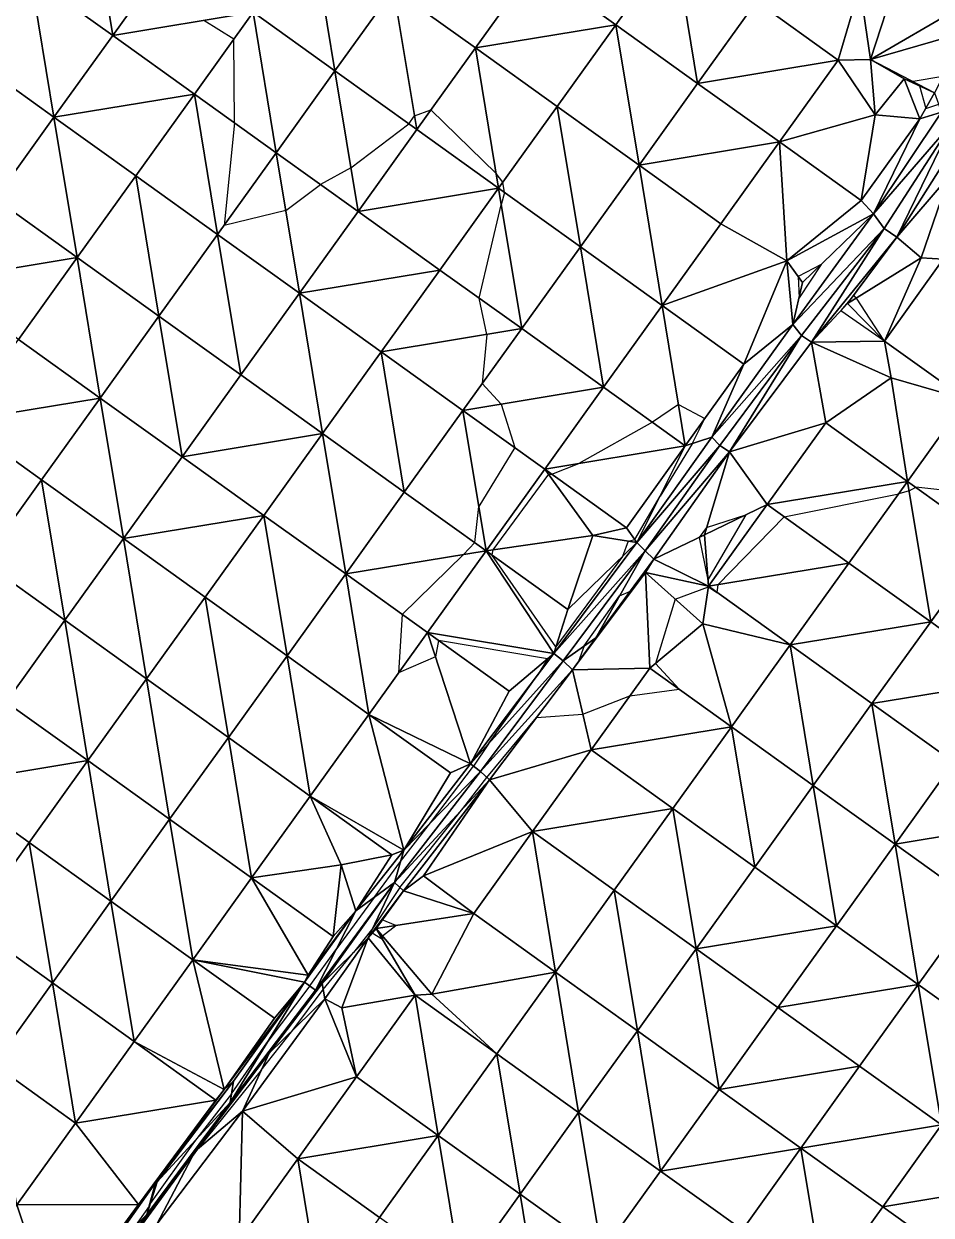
# Model space of a CAD drawing. Extents: x 452550 to 453808, y 451368 to 453069.
# Drawn here: x 452987.9 to 453078.1, y 452526.1 to 452644.5 of the extents above; entities that cross this region are included whole.
import ezdxf

# ---------------------------------------------------------------- set-up
doc = ezdxf.new("R2010")
doc.units = 0
doc.header["$LTSCALE"] = 0.35
doc.header["$MEASUREMENT"] = 0
doc.linetypes.add('DASHED', pattern=[5442.857143, 3628.571429, -1814.285714])
doc.layers.add('Default', color=42, linetype='Continuous', lineweight=25)
doc.layers.add('FPS_Contours-Minor', color=40, linetype='DASHED', lineweight=25)

msp = doc.modelspace()

# ---------------------------------------------------------------- linework, layer by layer
at = {"layer": 'Default', "color": 8, "linetype": 'Continuous', "lineweight": 25}
for points in [[(452996.76, 452643.37, 14.03), (452988.63, 452649.19, 14.02), (452994.46, 452657.32, 14)], [(453002.59, 452651.49, 13.99), (452996.76, 452643.37, 14.03), (452994.46, 452657.32, 14)], [(452988.63, 452649.19, 14.02), (452982.8, 452641.07, 14.04), (452980.51, 452655.02, 14.01)], [(453018.84, 452639.84, 13.93), (453010.71, 452645.66, 13.98), (453016.54, 452653.79, 13.97)], [(453024.67, 452647.96, 13.93), (453018.84, 452639.84, 13.93), (453016.54, 452653.79, 13.97)], [(453010.71, 452645.66, 13.98), (452996.76, 452643.37, 14.03), (453002.59, 452651.49, 13.99)], [(453046.75, 452644.43, 13.91), (453038.62, 452650.26, 13.96), (453052.58, 452652.56, 13.85)], [(453054.87, 452638.6, 13.88), (453046.75, 452644.43, 13.91), (453052.58, 452652.56, 13.85)], [(453060.7, 452646.73, 13.83), (453054.87, 452638.6, 13.88), (453052.58, 452652.56, 13.85)], [(453032.79, 452642.13, 13.98), (453024.67, 452647.96, 13.93), (453038.62, 452650.26, 13.96)], [(453046.75, 452644.43, 13.91), (453032.79, 452642.13, 13.98), (453038.62, 452650.26, 13.96)], [(452990.93, 452635.24, 14.07), (452982.8, 452641.07, 14.04), (452988.63, 452649.19, 14.02)], [(452996.76, 452643.37, 14.03), (452990.93, 452635.24, 14.07), (452988.63, 452649.19, 14.02)], [(453070.99, 452648.21, 13.91), (453074.66, 452649.03, 13.98), (453072.04, 452640.97, 13.88)], [(453074.66, 452649.03, 13.98), (453080.8, 452646.06, 13.95), (453072.04, 452640.97, 13.88)], [(453026.97, 452634.01, 14.01), (453018.84, 452639.84, 13.93), (453024.67, 452647.96, 13.93)], [(453032.79, 452642.13, 13.98), (453026.97, 452634.01, 14.01), (453024.67, 452647.96, 13.93)], [(453068.83, 452640.9, 13.9), (453060.7, 452646.73, 13.83), (453070.99, 452648.21, 13.91)], [(453068.83, 452640.9, 13.9), (453070.99, 452648.21, 13.91), (453072.04, 452640.97, 13.88)], [(453068.83, 452640.9, 13.9), (453054.87, 452638.6, 13.88), (453060.7, 452646.73, 13.83)], [(453004.88, 452637.54, 14.04), (452996.76, 452643.37, 14.03), (453010.71, 452645.66, 13.98)], [(453013.01, 452631.71, 13.96), (453004.88, 452637.54, 14.04), (453010.71, 452645.66, 13.98)], [(453018.84, 452639.84, 13.93), (453013.01, 452631.71, 13.96), (453010.71, 452645.66, 13.98)], [(453072.04, 452640.97, 13.88), (453080.8, 452646.06, 13.95), (453081.45, 452643.68, 13.84)], [(453040.92, 452636.31, 13.97), (453032.79, 452642.13, 13.98), (453046.75, 452644.43, 13.91)], [(453049.05, 452630.48, 13.92), (453040.92, 452636.31, 13.97), (453046.75, 452644.43, 13.91)], [(453054.87, 452638.6, 13.88), (453049.05, 452630.48, 13.92), (453046.75, 452644.43, 13.91)], [(453004.88, 452637.54, 14.04), (452990.93, 452635.24, 14.07), (452996.76, 452643.37, 14.03)], [(453072.04, 452640.97, 13.88), (453081.45, 452643.68, 13.84), (453078.39, 452637.67, 14.06)], [(453035.09, 452628.18, 14), (453026.97, 452634.01, 14.01), (453032.79, 452642.13, 13.98)], [(453040.92, 452636.31, 13.97), (453035.09, 452628.18, 14), (453032.79, 452642.13, 13.98)], [(452990.93, 452635.24, 14.07), (452985.1, 452627.11, 14.05), (452982.8, 452641.07, 14.04)], [(453063, 452632.78, 13.92), (453054.87, 452638.6, 13.88), (453068.83, 452640.9, 13.9)], [(453063, 452632.78, 13.92), (453068.83, 452640.9, 13.9), (453072.51, 452635.46, 13.87)], [(453072.51, 452635.46, 13.87), (453068.83, 452640.9, 13.9), (453072.04, 452640.97, 13.88)], [(453075.37, 452639.05, 13.94), (453072.51, 452635.46, 13.87), (453072.04, 452640.97, 13.88)], [(453075.37, 452639.05, 13.94), (453072.04, 452640.97, 13.88), (453078.39, 452637.67, 14.06)], [(453021.14, 452625.88, 14.03), (453013.01, 452631.71, 13.96), (453018.84, 452639.84, 13.93)], [(453026.97, 452634.01, 14.01), (453021.14, 452625.88, 14.03), (453018.84, 452639.84, 13.93)], [(453063, 452632.78, 13.92), (453049.05, 452630.48, 13.92), (453054.87, 452638.6, 13.88)], [(453076.95, 452635.07, 13.96), (453072.51, 452635.46, 13.87), (453075.37, 452639.05, 13.94)], [(453076.95, 452635.07, 13.96), (453075.37, 452639.05, 13.94), (453078.39, 452637.67, 14.06)], [(452999.06, 452629.41, 14.07), (452990.93, 452635.24, 14.07), (453004.88, 452637.54, 14.04)], [(453007.18, 452623.58, 14), (452999.06, 452629.41, 14.07), (453004.88, 452637.54, 14.04)], [(453013.01, 452631.71, 13.96), (453007.18, 452623.58, 14), (453004.88, 452637.54, 14.04)], [(453079.1, 452635.75, 13.96), (453076.95, 452635.07, 13.96), (453078.39, 452637.67, 14.06)], [(453043.22, 452622.35, 13.96), (453035.09, 452628.18, 14), (453040.92, 452636.31, 13.97)], [(453049.05, 452630.48, 13.92), (453043.22, 452622.35, 13.96), (453040.92, 452636.31, 13.97)], [(452993.23, 452621.28, 14.07), (452985.1, 452627.11, 14.05), (452990.93, 452635.24, 14.07)], [(452999.06, 452629.41, 14.07), (452993.23, 452621.28, 14.07), (452990.93, 452635.24, 14.07)], [(453071.13, 452626.95, 13.99), (453063, 452632.78, 13.92), (453072.51, 452635.46, 13.87)], [(453076.95, 452635.07, 13.96), (453071.13, 452626.95, 13.99), (453072.51, 452635.46, 13.87)], [(453072.34, 452625.62, 13.94), (453071.13, 452626.95, 13.99), (453076.95, 452635.07, 13.96)], [(453072.34, 452625.62, 13.94), (453076.95, 452635.07, 13.96), (453079.1, 452635.75, 13.96)], [(453080.23, 452634.74, 13.84), (453072.34, 452625.62, 13.94), (453079.1, 452635.75, 13.96)], [(453035.09, 452628.18, 14), (453021.14, 452625.88, 14.03), (453026.97, 452634.01, 14.01)], [(453080.23, 452634.74, 13.84), (453073.41, 452624.19, 13.75), (453072.34, 452625.62, 13.94)], [(453074.67, 452623.3, 13.9), (453073.41, 452624.19, 13.75), (453080.23, 452634.74, 13.84)], [(453080.23, 452634.74, 13.84), (453081.6, 452634.32, 13.91), (453074.67, 452623.3, 13.9)], [(453081.6, 452634.32, 13.91), (453079.87, 452629.39, 14.03), (453074.67, 452623.3, 13.9)], [(453057.17, 452624.65, 13.93), (453049.05, 452630.48, 13.92), (453063, 452632.78, 13.92)], [(453057.17, 452624.65, 13.93), (453063, 452632.78, 13.92), (453063.73, 452620.96, 13.94)], [(453063, 452632.78, 13.92), (453071.13, 452626.95, 13.99), (453063.73, 452620.96, 13.94)], [(453015.31, 452617.76, 14.05), (453007.18, 452623.58, 14), (453013.01, 452631.71, 13.96)], [(453021.14, 452625.88, 14.03), (453015.31, 452617.76, 14.05), (453013.01, 452631.71, 13.96)], [(453051.34, 452616.52, 13.96), (453043.22, 452622.35, 13.96), (453049.05, 452630.48, 13.92)], [(453057.17, 452624.65, 13.93), (453051.34, 452616.52, 13.96), (453049.05, 452630.48, 13.92)], [(453001.36, 452615.46, 14.02), (452993.23, 452621.28, 14.07), (452999.06, 452629.41, 14.07)], [(453007.18, 452623.58, 14), (453001.36, 452615.46, 14.02), (452999.06, 452629.41, 14.07)], [(453079.87, 452629.39, 14.03), (453077.07, 452621.27, 13.89), (453074.67, 452623.3, 13.9)], [(453079.87, 452629.39, 14.03), (453079.25, 452621.12, 13.93), (453077.07, 452621.27, 13.89)], [(453029.26, 452620.05, 14.02), (453021.14, 452625.88, 14.03), (453035.09, 452628.18, 14)], [(453037.39, 452614.23, 13.98), (453029.26, 452620.05, 14.02), (453035.09, 452628.18, 14)], [(453043.22, 452622.35, 13.96), (453037.39, 452614.23, 13.98), (453035.09, 452628.18, 14)], [(452993.23, 452621.28, 14.07), (452979.27, 452618.99, 14.05), (452985.1, 452627.11, 14.05)], [(453063.73, 452620.96, 13.94), (453071.13, 452626.95, 13.99), (453072.34, 452625.62, 13.94)], [(453029.26, 452620.05, 14.02), (453015.31, 452617.76, 14.05), (453021.14, 452625.88, 14.03)], [(453065.3, 452618.82, 14.02), (453063.73, 452620.96, 13.94), (453072.34, 452625.62, 13.94)], [(453073.41, 452624.19, 13.75), (453064.32, 452614.62, 13.96), (453072.34, 452625.62, 13.94)], [(453064.32, 452614.62, 13.96), (453065.3, 452618.82, 14.02), (453072.34, 452625.62, 13.94)], [(453051.34, 452616.52, 13.96), (453057.17, 452624.65, 13.93), (453063.73, 452620.96, 13.94)], [(453073.41, 452624.19, 13.75), (453065.19, 452613.53, 13.72), (453064.32, 452614.62, 13.96)], [(453066.17, 452612.89, 13.93), (453065.19, 452613.53, 13.72), (453073.41, 452624.19, 13.75)], [(453073.41, 452624.19, 13.75), (453074.67, 452623.3, 13.9), (453066.17, 452612.89, 13.93)], [(453009.48, 452609.63, 14.04), (453001.36, 452615.46, 14.02), (453007.18, 452623.58, 14)], [(453015.31, 452617.76, 14.05), (453009.48, 452609.63, 14.04), (453007.18, 452623.58, 14)], [(453074.67, 452623.3, 13.9), (453069.74, 452616.71, 14.02), (453066.17, 452612.89, 13.93)], [(453077.07, 452621.27, 13.89), (453069.74, 452616.71, 14.02), (453074.67, 452623.3, 13.9)], [(453045.52, 452608.4, 13.97), (453037.39, 452614.23, 13.98), (453043.22, 452622.35, 13.96)], [(453051.34, 452616.52, 13.96), (453045.52, 452608.4, 13.97), (453043.22, 452622.35, 13.96)], [(452987.4, 452613.16, 14.07), (452979.27, 452618.99, 14.05), (452993.23, 452621.28, 14.07)], [(452995.53, 452607.33, 14.02), (452987.4, 452613.16, 14.07), (452993.23, 452621.28, 14.07)], [(453001.36, 452615.46, 14.02), (452995.53, 452607.33, 14.02), (452993.23, 452621.28, 14.07)], [(453059.47, 452610.7, 13.96), (453051.34, 452616.52, 13.96), (453063.73, 452620.96, 13.94)], [(453059.47, 452610.7, 13.96), (453063.73, 452620.96, 13.94), (453064.32, 452614.62, 13.96)], [(453063.73, 452620.96, 13.94), (453065.3, 452618.82, 14.02), (453064.32, 452614.62, 13.96)], [(453073.42, 452612.99, 14), (453069.74, 452616.71, 14.02), (453077.07, 452621.27, 13.89)], [(453079.25, 452621.12, 13.93), (453073.42, 452612.99, 14), (453077.07, 452621.27, 13.89)], [(453081.55, 452607.17, 13.94), (453073.42, 452612.99, 14), (453079.25, 452621.12, 13.93)], [(453023.44, 452611.93, 14.06), (453015.31, 452617.76, 14.05), (453029.26, 452620.05, 14.02)], [(453037.39, 452614.23, 13.98), (453023.44, 452611.93, 14.06), (453029.26, 452620.05, 14.02)], [(453017.61, 452603.8, 14.06), (453009.48, 452609.63, 14.04), (453015.31, 452617.76, 14.05)], [(453023.44, 452611.93, 14.06), (453017.61, 452603.8, 14.06), (453015.31, 452617.76, 14.05)], [(453053.64, 452602.57, 14.02), (453045.52, 452608.4, 13.97), (453051.34, 452616.52, 13.96)], [(453059.47, 452610.7, 13.96), (453053.64, 452602.57, 14.02), (453051.34, 452616.52, 13.96)], [(453069.74, 452616.71, 14.02), (453073.42, 452612.99, 14), (453066.17, 452612.89, 13.93)], [(453003.65, 452601.5, 14.04), (452995.53, 452607.33, 14.02), (453001.36, 452615.46, 14.02)], [(453009.48, 452609.63, 14.04), (453003.65, 452601.5, 14.04), (453001.36, 452615.46, 14.02)], [(453031.56, 452606.1, 14.01), (453023.44, 452611.93, 14.06), (453037.39, 452614.23, 13.98)], [(453045.52, 452608.4, 13.97), (453031.56, 452606.1, 14.01), (453037.39, 452614.23, 13.98)], [(453056.29, 452603.43, 13.95), (453059.47, 452610.7, 13.96), (453064.32, 452614.62, 13.96)], [(453065.19, 452613.53, 13.72), (453056.29, 452603.43, 13.95), (453064.32, 452614.62, 13.96)], [(453065.19, 452613.53, 13.72), (453057.08, 452602.6, 13.81), (453056.29, 452603.43, 13.95)], [(453065.19, 452613.53, 13.72), (453058.05, 452601.99, 13.91), (453057.08, 452602.6, 13.81)], [(453065.19, 452613.53, 13.72), (453066.17, 452612.89, 13.93), (453058.05, 452601.99, 13.91)], [(452995.53, 452607.33, 14.02), (452981.57, 452605.03, 14.09), (452987.4, 452613.16, 14.07)], [(453066.17, 452612.89, 13.93), (453067.6, 452604.87, 13.98), (453058.05, 452601.99, 13.91)], [(453073.42, 452612.99, 14), (453074.11, 452609.35, 13.96), (453066.17, 452612.89, 13.93)], [(453074.11, 452609.35, 13.96), (453067.6, 452604.87, 13.98), (453066.17, 452612.89, 13.93)], [(453073.42, 452612.99, 14), (453081.55, 452607.17, 13.94), (453074.11, 452609.35, 13.96)], [(453025.73, 452597.97, 14.03), (453017.61, 452603.8, 14.06), (453023.44, 452611.93, 14.06)], [(453031.56, 452606.1, 14.01), (453025.73, 452597.97, 14.03), (453023.44, 452611.93, 14.06)], [(453053.64, 452602.57, 14.02), (453059.47, 452610.7, 13.96), (453056.29, 452603.43, 13.95)], [(453017.61, 452603.8, 14.06), (453003.65, 452601.5, 14.04), (453009.48, 452609.63, 14.04)], [(453075.72, 452599.04, 14), (453067.6, 452604.87, 13.98), (453074.11, 452609.35, 13.96)], [(453081.55, 452607.17, 13.94), (453075.72, 452599.04, 14), (453074.11, 452609.35, 13.96)], [(453039.69, 452600.27, 13.99), (453031.56, 452606.1, 14.01), (453045.52, 452608.4, 13.97)], [(453053.64, 452602.57, 14.02), (453039.69, 452600.27, 13.99), (453045.52, 452608.4, 13.97)], [(452989.7, 452599.2, 14.06), (452981.57, 452605.03, 14.09), (452995.53, 452607.33, 14.02)], [(452997.83, 452593.38, 14.05), (452989.7, 452599.2, 14.06), (452995.53, 452607.33, 14.02)], [(453003.65, 452601.5, 14.04), (452997.83, 452593.38, 14.05), (452995.53, 452607.33, 14.02)], [(453083.85, 452593.21, 14.03), (453075.72, 452599.04, 14), (453081.55, 452607.17, 13.94)], [(453033.86, 452592.15, 14), (453025.73, 452597.97, 14.03), (453031.56, 452606.1, 14.01)], [(453039.69, 452600.27, 13.99), (453033.86, 452592.15, 14), (453031.56, 452606.1, 14.01)], [(452989.7, 452599.2, 14.06), (452983.87, 452591.08, 14.07), (452981.57, 452605.03, 14.09)], [(453067.6, 452604.87, 13.98), (453061.77, 452596.74, 14), (453058.05, 452601.99, 13.91)], [(453075.72, 452599.04, 14), (453061.77, 452596.74, 14), (453067.6, 452604.87, 13.98)], [(453011.78, 452595.67, 14.07), (453003.65, 452601.5, 14.04), (453017.61, 452603.8, 14.06)], [(453019.91, 452589.85, 14.02), (453011.78, 452595.67, 14.07), (453017.61, 452603.8, 14.06)], [(453025.73, 452597.97, 14.03), (453019.91, 452589.85, 14.02), (453017.61, 452603.8, 14.06)], [(453048.84, 452592.97, 13.98), (453053.64, 452602.57, 14.02), (453056.29, 452603.43, 13.95)], [(453057.08, 452602.6, 13.81), (453048.84, 452592.97, 13.98), (453056.29, 452603.43, 13.95)], [(453047.81, 452594.44, 14.06), (453039.69, 452600.27, 13.99), (453053.64, 452602.57, 14.02)], [(453048.84, 452592.97, 13.98), (453047.81, 452594.44, 14.06), (453053.64, 452602.57, 14.02)], [(453057.08, 452602.6, 13.81), (453049.65, 452592.16, 13.88), (453048.84, 452592.97, 13.98)], [(453049.65, 452592.16, 13.88), (453057.08, 452602.6, 13.81), (453058.05, 452601.99, 13.91)], [(453049.65, 452592.16, 13.88), (453058.05, 452601.99, 13.91), (453050.52, 452591.3, 13.92)], [(453058.05, 452601.99, 13.91), (453055.54, 452593.72, 14.01), (453050.52, 452591.3, 13.92)], [(453061.77, 452596.74, 14), (453055.54, 452593.72, 14.01), (453058.05, 452601.99, 13.91)], [(453011.78, 452595.67, 14.07), (452997.83, 452593.38, 14.05), (453003.65, 452601.5, 14.04)], [(453033.86, 452592.15, 14), (453039.69, 452600.27, 13.99), (453044.47, 452593.68, 14.07)], [(453039.69, 452600.27, 13.99), (453047.81, 452594.44, 14.06), (453044.47, 452593.68, 14.07)], [(452992, 452585.25, 14.06), (452983.87, 452591.08, 14.07), (452989.7, 452599.2, 14.06)], [(452997.83, 452593.38, 14.05), (452992, 452585.25, 14.06), (452989.7, 452599.2, 14.06)], [(453069.89, 452590.91, 14.02), (453061.77, 452596.74, 14), (453075.72, 452599.04, 14)], [(453078.02, 452585.09, 14.04), (453069.89, 452590.91, 14.02), (453075.72, 452599.04, 14)], [(453083.85, 452593.21, 14.03), (453078.02, 452585.09, 14.04), (453075.72, 452599.04, 14)], [(453033.86, 452592.15, 14), (453019.91, 452589.85, 14.02), (453025.73, 452597.97, 14.03)], [(453061.77, 452596.74, 14), (453055.94, 452588.62, 14), (453055.54, 452593.72, 14.01)], [(453069.89, 452590.91, 14.02), (453055.94, 452588.62, 14), (453061.77, 452596.74, 14)], [(453005.95, 452587.55, 14.07), (452997.83, 452593.38, 14.05), (453011.78, 452595.67, 14.07)], [(453014.08, 452581.72, 14.05), (453005.95, 452587.55, 14.07), (453011.78, 452595.67, 14.07)], [(453019.91, 452589.85, 14.02), (453014.08, 452581.72, 14.05), (453011.78, 452595.67, 14.07)], [(453000.12, 452579.42, 14.08), (452992, 452585.25, 14.06), (452997.83, 452593.38, 14.05)], [(453005.95, 452587.55, 14.07), (453000.12, 452579.42, 14.08), (452997.83, 452593.38, 14.05)], [(453041.99, 452586.32, 14.06), (453033.86, 452592.15, 14), (453044.47, 452593.68, 14.07)], [(453041.99, 452586.32, 14.06), (453044.47, 452593.68, 14.07), (453048.84, 452592.97, 13.98)], [(453044.47, 452593.68, 14.07), (453047.81, 452594.44, 14.06), (453048.84, 452592.97, 13.98)], [(453055.54, 452593.72, 14.01), (453055.94, 452588.62, 14), (453050.52, 452591.3, 13.92)], [(453040.58, 452581.94, 13.99), (453041.99, 452586.32, 14.06), (453048.84, 452592.97, 13.98)], [(453049.65, 452592.16, 13.88), (453040.58, 452581.94, 13.99), (453048.84, 452592.97, 13.98)], [(453086.15, 452579.26, 14.06), (453078.02, 452585.09, 14.04), (453083.85, 452593.21, 14.03)], [(452992, 452585.25, 14.06), (452986.17, 452577.12, 14.09), (452983.87, 452591.08, 14.07)], [(453028.03, 452584.02, 13.99), (453019.91, 452589.85, 14.02), (453033.86, 452592.15, 14)], [(453028.03, 452584.02, 13.99), (453033.86, 452592.15, 14), (453040.58, 452581.94, 13.99)], [(453033.86, 452592.15, 14), (453041.99, 452586.32, 14.06), (453040.58, 452581.94, 13.99)], [(453049.65, 452592.16, 13.88), (453041.5, 452581.22, 13.8), (453040.58, 452581.94, 13.99)], [(453049.65, 452592.16, 13.88), (453044.76, 452583.5, 14.11), (453041.5, 452581.22, 13.8)], [(453050.52, 452591.3, 13.92), (453049.7, 452589.99, 13.86), (453042.43, 452580.33, 13.96)], [(453044.76, 452583.5, 14.11), (453050.52, 452591.3, 13.92), (453042.43, 452580.33, 13.96)], [(453044.76, 452583.5, 14.11), (453049.65, 452592.16, 13.88), (453050.52, 452591.3, 13.92)], [(453055.94, 452588.62, 14), (453049.7, 452589.99, 13.86), (453050.52, 452591.3, 13.92)], [(453022.2, 452575.89, 14.01), (453014.08, 452581.72, 14.05), (453019.91, 452589.85, 14.02)], [(453028.03, 452584.02, 13.99), (453022.2, 452575.89, 14.01), (453019.91, 452589.85, 14.02)], [(453049.7, 452589.99, 13.86), (453050.11, 452580.49, 13.98), (453042.43, 452580.33, 13.96)], [(453050.11, 452580.49, 13.98), (453049.7, 452589.99, 13.86), (453055.39, 452584.88, 14.13)], [(453049.7, 452589.99, 13.86), (453055.94, 452588.62, 14), (453055.39, 452584.88, 14.13)], [(453064.07, 452582.79, 14.01), (453055.94, 452588.62, 14), (453069.89, 452590.91, 14.02)], [(453078.02, 452585.09, 14.04), (453064.07, 452582.79, 14.01), (453069.89, 452590.91, 14.02)], [(453008.25, 452573.59, 14.08), (453000.12, 452579.42, 14.08), (453005.95, 452587.55, 14.07)], [(453014.08, 452581.72, 14.05), (453008.25, 452573.59, 14.08), (453005.95, 452587.55, 14.07)], [(453055.94, 452588.62, 14), (453064.07, 452582.79, 14.01), (453055.39, 452584.88, 14.13)], [(452994.3, 452571.3, 14.13), (452986.17, 452577.12, 14.09), (452992, 452585.25, 14.06)], [(453000.12, 452579.42, 14.08), (452994.3, 452571.3, 14.13), (452992, 452585.25, 14.06)], [(453072.19, 452576.96, 14.04), (453064.07, 452582.79, 14.01), (453078.02, 452585.09, 14.04)], [(453086.15, 452579.26, 14.06), (453072.19, 452576.96, 14.04), (453078.02, 452585.09, 14.04)], [(453022.2, 452575.89, 14.01), (453028.03, 452584.02, 13.99), (453032.31, 452570.97, 14.05)], [(453028.03, 452584.02, 13.99), (453036.16, 452578.19, 14.07), (453032.31, 452570.97, 14.05)], [(453036.16, 452578.19, 14.07), (453028.03, 452584.02, 13.99), (453040.58, 452581.94, 13.99)], [(453058.24, 452574.66, 14.03), (453050.11, 452580.49, 13.98), (453055.39, 452584.88, 14.13)], [(453064.07, 452582.79, 14.01), (453058.24, 452574.66, 14.03), (453055.39, 452584.88, 14.13)], [(453041.5, 452581.22, 13.8), (453044.76, 452583.5, 14.11), (453042.43, 452580.33, 13.96)], [(453066.36, 452568.83, 14.04), (453058.24, 452574.66, 14.03), (453064.07, 452582.79, 14.01)], [(453072.19, 452576.96, 14.04), (453066.36, 452568.83, 14.04), (453064.07, 452582.79, 14.01)], [(453016.38, 452567.77, 14.03), (453008.25, 452573.59, 14.08), (453014.08, 452581.72, 14.05)], [(453022.2, 452575.89, 14.01), (453016.38, 452567.77, 14.03), (453014.08, 452581.72, 14.05)], [(453041.5, 452581.22, 13.8), (453032.31, 452570.97, 14.05), (453040.58, 452581.94, 13.99)], [(453032.31, 452570.97, 14.05), (453036.16, 452578.19, 14.07), (453040.58, 452581.94, 13.99)], [(453041.5, 452581.22, 13.8), (453033.3, 452570.21, 13.87), (453032.31, 452570.97, 14.05)], [(453041.5, 452581.22, 13.8), (453042.43, 452580.33, 13.96), (453033.3, 452570.21, 13.87)], [(453050.11, 452580.49, 13.98), (453044.28, 452572.36, 14.03), (453042.43, 452580.33, 13.96)], [(453058.24, 452574.66, 14.03), (453044.28, 452572.36, 14.03), (453050.11, 452580.49, 13.98)], [(453002.42, 452565.47, 14.11), (452994.3, 452571.3, 14.13), (453000.12, 452579.42, 14.08)], [(453008.25, 452573.59, 14.08), (453002.42, 452565.47, 14.11), (453000.12, 452579.42, 14.08)], [(453033.3, 452570.21, 13.87), (453042.43, 452580.33, 13.96), (453034.19, 452569.4, 14.05)], [(453042.43, 452580.33, 13.96), (453044.28, 452572.36, 14.03), (453034.19, 452569.4, 14.05)], [(453080.32, 452571.13, 14.07), (453072.19, 452576.96, 14.04), (453086.15, 452579.26, 14.06)], [(452994.3, 452571.3, 14.13), (452980.34, 452569, 14.09), (452986.17, 452577.12, 14.09)], [(453074.49, 452563.01, 14.09), (453066.36, 452568.83, 14.04), (453072.19, 452576.96, 14.04)], [(453080.32, 452571.13, 14.07), (453074.49, 452563.01, 14.09), (453072.19, 452576.96, 14.04)], [(453016.38, 452567.77, 14.03), (453022.2, 452575.89, 14.01), (453025.68, 452562.39, 14.07)], [(453030.33, 452570.07, 14.07), (453022.2, 452575.89, 14.01), (453032.31, 452570.97, 14.05)], [(453022.2, 452575.89, 14.01), (453030.33, 452570.07, 14.07), (453025.68, 452562.39, 14.07)], [(453052.41, 452566.54, 14.03), (453044.28, 452572.36, 14.03), (453058.24, 452574.66, 14.03)], [(453060.54, 452560.71, 14.04), (453052.41, 452566.54, 14.03), (453058.24, 452574.66, 14.03)], [(453066.36, 452568.83, 14.04), (453060.54, 452560.71, 14.04), (453058.24, 452574.66, 14.03)], [(453010.55, 452559.64, 14.09), (453002.42, 452565.47, 14.11), (453008.25, 452573.59, 14.08)], [(453016.38, 452567.77, 14.03), (453010.55, 452559.64, 14.09), (453008.25, 452573.59, 14.08)], [(453044.28, 452572.36, 14.03), (453038.46, 452564.24, 14.05), (453034.19, 452569.4, 14.05)], [(453052.41, 452566.54, 14.03), (453038.46, 452564.24, 14.05), (453044.28, 452572.36, 14.03)], [(452988.47, 452563.17, 14.14), (452980.34, 452569, 14.09), (452994.3, 452571.3, 14.13)], [(452996.59, 452557.34, 14.14), (452988.47, 452563.17, 14.14), (452994.3, 452571.3, 14.13)], [(453002.42, 452565.47, 14.11), (452996.59, 452557.34, 14.14), (452994.3, 452571.3, 14.13)], [(453025.68, 452562.39, 14.07), (453030.33, 452570.07, 14.07), (453032.31, 452570.97, 14.05)], [(453033.3, 452570.21, 13.87), (453025.68, 452562.39, 14.07), (453032.31, 452570.97, 14.05)], [(453088.45, 452565.3, 14), (453074.49, 452563.01, 14.09), (453080.32, 452571.13, 14.07)], [(453024.75, 452559.18, 13.87), (453033.3, 452570.21, 13.87), (453034.19, 452569.4, 14.05)], [(453025.68, 452562.39, 14.07), (453033.3, 452570.21, 13.87), (453024.75, 452559.18, 13.87)], [(452988.47, 452563.17, 14.14), (452982.64, 452555.04, 14.2), (452980.34, 452569, 14.09)], [(453024.75, 452559.18, 13.87), (453034.19, 452569.4, 14.05), (453025.65, 452558.37, 14.09)], [(453034.19, 452569.4, 14.05), (453027.63, 452559.86, 14.2), (453025.65, 452558.37, 14.09)], [(453038.46, 452564.24, 14.05), (453027.63, 452559.86, 14.2), (453034.19, 452569.4, 14.05)], [(453068.66, 452554.88, 14.08), (453060.54, 452560.71, 14.04), (453066.36, 452568.83, 14.04)], [(453074.49, 452563.01, 14.09), (453068.66, 452554.88, 14.08), (453066.36, 452568.83, 14.04)], [(453010.55, 452559.64, 14.09), (453016.38, 452567.77, 14.03), (453019.47, 452560.95, 14.13)], [(453024.5, 452561.94, 14.09), (453016.38, 452567.77, 14.03), (453025.68, 452562.39, 14.07)], [(453016.38, 452567.77, 14.03), (453024.5, 452561.94, 14.09), (453019.47, 452560.95, 14.13)], [(453046.58, 452558.41, 14.03), (453038.46, 452564.24, 14.05), (453052.41, 452566.54, 14.03)], [(453054.71, 452552.58, 14.05), (453046.58, 452558.41, 14.03), (453052.41, 452566.54, 14.03)], [(453060.54, 452560.71, 14.04), (453054.71, 452552.58, 14.05), (453052.41, 452566.54, 14.03)], [(453004.72, 452551.51, 14.08), (452996.59, 452557.34, 14.14), (453002.42, 452565.47, 14.11)], [(453010.55, 452559.64, 14.09), (453004.72, 452551.51, 14.08), (453002.42, 452565.47, 14.11)], [(453082.62, 452557.18, 14.03), (453074.49, 452563.01, 14.09), (453088.45, 452565.3, 14)], [(453038.46, 452564.24, 14.05), (453032.63, 452556.11, 14.1), (453027.63, 452559.86, 14.2)], [(453040.76, 452550.28, 14.08), (453032.63, 452556.11, 14.1), (453038.46, 452564.24, 14.05)], [(453046.58, 452558.41, 14.03), (453040.76, 452550.28, 14.08), (453038.46, 452564.24, 14.05)], [(452990.77, 452549.22, 14.17), (452982.64, 452555.04, 14.2), (452988.47, 452563.17, 14.14)], [(452996.59, 452557.34, 14.14), (452990.77, 452549.22, 14.17), (452988.47, 452563.17, 14.14)], [(453076.79, 452549.05, 14.04), (453068.66, 452554.88, 14.08), (453074.49, 452563.01, 14.09)], [(453082.62, 452557.18, 14.03), (453076.79, 452549.05, 14.04), (453074.49, 452563.01, 14.09)], [(453020.93, 452556.37, 14.11), (453019.47, 452560.95, 14.13), (453024.5, 452561.94, 14.09)], [(453020.93, 452556.37, 14.11), (453024.5, 452561.94, 14.09), (453025.68, 452562.39, 14.07)], [(453024.75, 452559.18, 13.87), (453020.93, 452556.37, 14.11), (453025.68, 452562.39, 14.07)], [(453018.67, 452553.81, 14.14), (453010.55, 452559.64, 14.09), (453019.47, 452560.95, 14.13)], [(453018.67, 452553.81, 14.14), (453019.47, 452560.95, 14.13), (453020.93, 452556.37, 14.11)], [(453068.66, 452554.88, 14.08), (453054.71, 452552.58, 14.05), (453060.54, 452560.71, 14.04)], [(453004.72, 452551.51, 14.08), (453010.55, 452559.64, 14.09), (453016.17, 452549.96, 14.19)], [(453010.55, 452559.64, 14.09), (453018.67, 452553.81, 14.14), (453016.17, 452549.96, 14.19)], [(453024.75, 452559.18, 13.87), (453017.56, 452549.16, 13.94), (453016.9, 452548.49, 13.87)], [(453020.93, 452556.37, 14.11), (453024.75, 452559.18, 13.87), (453016.9, 452548.49, 13.87)], [(453024.75, 452559.18, 13.87), (453022.14, 452553.68, 14.03), (453017.56, 452549.16, 13.94)], [(453024.75, 452559.18, 13.87), (453025.65, 452558.37, 14.09), (453022.14, 452553.68, 14.03)], [(453027.63, 452559.86, 14.2), (453032.63, 452556.11, 14.1), (453025.65, 452558.37, 14.09)], [(453025.65, 452558.37, 14.09), (453022.92, 452554.61, 13.97), (453022.14, 452553.68, 14.03)], [(453032.63, 452556.11, 14.1), (453022.92, 452554.61, 13.97), (453025.65, 452558.37, 14.09)], [(453048.88, 452544.46, 14.05), (453040.76, 452550.28, 14.08), (453046.58, 452558.41, 14.03)], [(453054.71, 452552.58, 14.05), (453048.88, 452544.46, 14.05), (453046.58, 452558.41, 14.03)], [(452998.89, 452543.39, 14.12), (452990.77, 452549.22, 14.17), (452996.59, 452557.34, 14.14)], [(453004.72, 452551.51, 14.08), (452998.89, 452543.39, 14.12), (452996.59, 452557.34, 14.14)], [(453084.92, 452543.22, 14.03), (453076.79, 452549.05, 14.04), (453082.62, 452557.18, 14.03)], [(453016.9, 452548.49, 13.87), (453015.81, 452549.29, 14.12), (453020.93, 452556.37, 14.11)], [(453015.81, 452549.29, 14.12), (453016.17, 452549.96, 14.19), (453020.93, 452556.37, 14.11)], [(453016.17, 452549.96, 14.19), (453018.67, 452553.81, 14.14), (453020.93, 452556.37, 14.11)], [(453022.92, 452554.61, 13.97), (453032.63, 452556.11, 14.1), (453028.46, 452548.09, 14.2)], [(453032.63, 452556.11, 14.1), (453040.76, 452550.28, 14.08), (453028.46, 452548.09, 14.2)], [(452990.77, 452549.22, 14.17), (452984.94, 452541.09, 14.19), (452982.64, 452555.04, 14.2)], [(453022.92, 452554.61, 13.97), (453026.8, 452547.98, 14.13), (453022.14, 452553.68, 14.03)], [(453026.8, 452547.98, 14.13), (453022.92, 452554.61, 13.97), (453028.46, 452548.09, 14.2)], [(453062.84, 452546.75, 14.1), (453054.71, 452552.58, 14.05), (453068.66, 452554.88, 14.08)], [(453076.79, 452549.05, 14.04), (453062.84, 452546.75, 14.1), (453068.66, 452554.88, 14.08)], [(453017.56, 452549.16, 13.94), (453022.14, 452553.68, 14.03), (453017.84, 452547.62, 14.09)], [(453022.14, 452553.68, 14.03), (453019.52, 452546.74, 14.25), (453017.84, 452547.62, 14.09)], [(453026.8, 452547.98, 14.13), (453019.52, 452546.74, 14.25), (453022.14, 452553.68, 14.03)], [(453057.01, 452538.63, 14.11), (453048.88, 452544.46, 14.05), (453054.71, 452552.58, 14.05)], [(453062.84, 452546.75, 14.1), (453057.01, 452538.63, 14.11), (453054.71, 452552.58, 14.05)], [(453007.85, 452538.61, 14.15), (452998.89, 452543.39, 14.12), (453004.72, 452551.51, 14.08)], [(453007.85, 452538.61, 14.15), (453004.72, 452551.51, 14.08), (453012.85, 452545.69, 14.16)], [(453012.85, 452545.69, 14.16), (453004.72, 452551.51, 14.08), (453015.81, 452549.29, 14.12)], [(453015.81, 452549.29, 14.12), (453004.72, 452551.51, 14.08), (453016.17, 452549.96, 14.19)], [(453040.76, 452550.28, 14.08), (453034.93, 452542.16, 14.1), (453028.46, 452548.09, 14.2)], [(453043.05, 452536.33, 14.07), (453034.93, 452542.16, 14.1), (453040.76, 452550.28, 14.08)], [(453048.88, 452544.46, 14.05), (453043.05, 452536.33, 14.07), (453040.76, 452550.28, 14.08)], [(452993.06, 452535.26, 14.11), (452984.94, 452541.09, 14.19), (452990.77, 452549.22, 14.17)], [(452998.89, 452543.39, 14.12), (452993.06, 452535.26, 14.11), (452990.77, 452549.22, 14.17)], [(453008.76, 452539.43, 14.16), (453007.85, 452538.61, 14.15), (453015.81, 452549.29, 14.12)], [(453007.85, 452538.61, 14.15), (453012.85, 452545.69, 14.16), (453015.81, 452549.29, 14.12)], [(453015.81, 452549.29, 14.12), (453008.44, 452537.31, 13.89), (453008.76, 452539.43, 14.16)], [(453015.81, 452549.29, 14.12), (453016.9, 452548.49, 13.87), (453008.44, 452537.31, 13.89)], [(453016.9, 452548.49, 13.87), (453012.31, 452542.23, 13.94), (453008.44, 452537.31, 13.89)], [(453012.31, 452542.23, 13.94), (453016.9, 452548.49, 13.87), (453017.56, 452549.16, 13.94)], [(453017.84, 452547.62, 14.09), (453012.31, 452542.23, 13.94), (453017.56, 452549.16, 13.94)], [(453070.96, 452540.93, 14.04), (453062.84, 452546.75, 14.1), (453076.79, 452549.05, 14.04)], [(453079.09, 452535.1, 14.03), (453070.96, 452540.93, 14.04), (453076.79, 452549.05, 14.04)], [(453084.92, 452543.22, 14.03), (453079.09, 452535.1, 14.03), (453076.79, 452549.05, 14.04)], [(453012.31, 452542.23, 13.94), (453017.84, 452547.62, 14.09), (453009.64, 452536.46, 14.15)], [(453017.84, 452547.62, 14.09), (453020.97, 452539.86, 14.1), (453009.64, 452536.46, 14.15)], [(453017.84, 452547.62, 14.09), (453019.52, 452546.74, 14.25), (453020.97, 452539.86, 14.1)], [(453026.8, 452547.98, 14.13), (453020.97, 452539.86, 14.1), (453019.52, 452546.74, 14.25)], [(453029.1, 452534.03, 14.11), (453020.97, 452539.86, 14.1), (453026.8, 452547.98, 14.13)], [(453034.93, 452542.16, 14.1), (453026.8, 452547.98, 14.13), (453028.46, 452548.09, 14.2)], [(453034.93, 452542.16, 14.1), (453029.1, 452534.03, 14.11), (453026.8, 452547.98, 14.13)], [(453070.96, 452540.93, 14.04), (453057.01, 452538.63, 14.11), (453062.84, 452546.75, 14.1)], [(453051.18, 452530.5, 14.12), (453043.05, 452536.33, 14.07), (453048.88, 452544.46, 14.05)], [(453057.01, 452538.63, 14.11), (453051.18, 452530.5, 14.12), (453048.88, 452544.46, 14.05)], [(452993.06, 452535.26, 14.11), (452998.89, 452543.39, 14.12), (453007.02, 452537.56, 14.16)], [(453007.02, 452537.56, 14.16), (452998.89, 452543.39, 14.12), (453007.85, 452538.61, 14.15)], [(453004.94, 452532.47, 13.99), (453008.44, 452537.31, 13.89), (453012.31, 452542.23, 13.94)], [(453009.64, 452536.46, 14.15), (453004.94, 452532.47, 13.99), (453012.31, 452542.23, 13.94)], [(453037.23, 452528.2, 14.11), (453029.1, 452534.03, 14.11), (453034.93, 452542.16, 14.1)], [(453043.05, 452536.33, 14.07), (453037.23, 452528.2, 14.11), (453034.93, 452542.16, 14.1)], [(452993.06, 452535.26, 14.11), (452987.24, 452527.14, 14.13), (452984.94, 452541.09, 14.19)], [(453065.13, 452532.8, 14.05), (453057.01, 452538.63, 14.11), (453070.96, 452540.93, 14.04)], [(453079.09, 452535.1, 14.03), (453065.13, 452532.8, 14.05), (453070.96, 452540.93, 14.04)], [(453007.85, 452538.61, 14.15), (453008.76, 452539.43, 14.16), (453001.02, 452529.33, 14.16)], [(453008.76, 452539.43, 14.16), (453001.19, 452529.43, 14.12), (453001.02, 452529.33, 14.16)], [(453008.76, 452539.43, 14.16), (453008.44, 452537.31, 13.89), (453001.19, 452529.43, 14.12)], [(453020.97, 452539.86, 14.1), (453015.15, 452531.73, 14.15), (453009.64, 452536.46, 14.15)], [(453029.1, 452534.03, 14.11), (453015.15, 452531.73, 14.15), (453020.97, 452539.86, 14.1)], [(452999.33, 452527.2, 14.16), (453007.02, 452537.56, 14.16), (453007.85, 452538.61, 14.15)], [(453001.02, 452529.33, 14.16), (452999.33, 452527.2, 14.16), (453007.85, 452538.61, 14.15)], [(453065.13, 452532.8, 14.05), (453051.18, 452530.5, 14.12), (453057.01, 452538.63, 14.11)], [(452999.33, 452527.2, 14.16), (452993.06, 452535.26, 14.11), (453007.02, 452537.56, 14.16)], [(453008.44, 452537.31, 13.89), (453004.94, 452532.47, 13.99), (453000.15, 452526.18, 13.94)], [(453001.19, 452529.43, 14.12), (453008.44, 452537.31, 13.89), (453000.15, 452526.18, 13.94)], [(453004.94, 452532.47, 13.99), (453009.64, 452536.46, 14.15), (453001.14, 452525.23, 14.14)], [(453009.64, 452536.46, 14.15), (453009.32, 452523.61, 14.16), (453001.14, 452525.23, 14.14)], [(453009.64, 452536.46, 14.15), (453015.15, 452531.73, 14.15), (453009.32, 452523.61, 14.16)], [(453045.35, 452522.37, 14.16), (453037.23, 452528.2, 14.11), (453043.05, 452536.33, 14.07)], [(453051.18, 452530.5, 14.12), (453045.35, 452522.37, 14.16), (453043.05, 452536.33, 14.07)], [(452987.24, 452527.14, 14.13), (452993.06, 452535.26, 14.11), (452999.33, 452527.2, 14.16)], [(453073.26, 452526.97, 14.03), (453065.13, 452532.8, 14.05), (453079.09, 452535.1, 14.03)], [(453087.21, 452529.27, 14.01), (453073.26, 452526.97, 14.03), (453079.09, 452535.1, 14.03)], [(453023.27, 452525.9, 14.13), (453015.15, 452531.73, 14.15), (453029.1, 452534.03, 14.11)], [(453031.4, 452520.08, 14.13), (453023.27, 452525.9, 14.13), (453029.1, 452534.03, 14.11)], [(453037.23, 452528.2, 14.11), (453031.4, 452520.08, 14.13), (453029.1, 452534.03, 14.11)], [(453001.14, 452525.23, 14.14), (452997.58, 452522.45, 13.99), (453004.94, 452532.47, 13.99)], [(452997.58, 452522.45, 13.99), (453000.15, 452526.18, 13.94), (453004.94, 452532.47, 13.99)], [(453059.31, 452524.67, 14.07), (453051.18, 452530.5, 14.12), (453065.13, 452532.8, 14.05)], [(453067.43, 452518.85, 14.06), (453059.31, 452524.67, 14.07), (453065.13, 452532.8, 14.05)], [(453073.26, 452526.97, 14.03), (453067.43, 452518.85, 14.06), (453065.13, 452532.8, 14.05)], [(453017.44, 452517.78, 14.16), (453009.32, 452523.61, 14.16), (453015.15, 452531.73, 14.15)], [(453023.27, 452525.9, 14.13), (453017.44, 452517.78, 14.16), (453015.15, 452531.73, 14.15)], [(453059.31, 452524.67, 14.07), (453045.35, 452522.37, 14.16), (453051.18, 452530.5, 14.12)], [(453001.02, 452529.33, 14.16), (452995.36, 452521.31, 14.16), (452993.56, 452518.95, 14.24)], [(452999.33, 452527.2, 14.16), (453001.02, 452529.33, 14.16), (452993.56, 452518.95, 14.24)], [(453001.02, 452529.33, 14.16), (453000.15, 452526.18, 13.94), (452995.36, 452521.31, 14.16)], [(453000.15, 452526.18, 13.94), (453001.02, 452529.33, 14.16), (453001.19, 452529.43, 14.12)], [(453081.39, 452521.14, 13.99), (453073.26, 452526.97, 14.03), (453087.21, 452529.27, 14.01)], [(452981.41, 452519.01, 14.08), (452987.24, 452527.14, 14.13), (452991.02, 452515.85, 14.19)], [(452991.02, 452515.85, 14.19), (452987.24, 452527.14, 14.13), (452999.33, 452527.2, 14.16)], [(452993.56, 452518.95, 14.24), (452991.02, 452515.85, 14.19), (452999.33, 452527.2, 14.16)], [(453039.52, 452514.25, 14.19), (453031.4, 452520.08, 14.13), (453037.23, 452528.2, 14.11)], [(453045.35, 452522.37, 14.16), (453039.52, 452514.25, 14.19), (453037.23, 452528.2, 14.11)], [(452995.36, 452521.31, 14.16), (453000.15, 452526.18, 13.94), (452992.11, 452514.92, 13.96)], [(453000.15, 452526.18, 13.94), (452997.58, 452522.45, 13.99), (452992.11, 452514.92, 13.96)], [(453081.39, 452521.14, 13.99), (453067.43, 452518.85, 14.06), (453073.26, 452526.97, 14.03)]]:
    msp.add_3dface(points, dxfattribs=at)
at = {"layer": 'FPS_Contours-Minor', "color": 12, "linetype": 'Continuous', "lineweight": 25}
for p, q in [((453008.79, 452642.99, 14), (453005.82, 452644.86, 14)), ((453008.87, 452634.68, 14), (453008.79, 452642.99, 14)), ((453079.22, 452639.29, 14), (453076.28, 452638.77, 14)), ((453076.28, 452638.77, 14), (453076.91, 452638.35, 14)), ((453076.91, 452638.35, 14), (453077.53, 452636.11, 14)), ((453077.53, 452636.11, 14), (453078.82, 452636.52, 14)), ((453026.17, 452634.58, 14), (453026.74, 452635.37, 14)), ((453026.74, 452635.37, 14), (453028.38, 452635.98, 14)), ((453028.38, 452635.98, 14), (453034.85, 452629.65, 14)), ((453008.87, 452634.68, 14), (453007.82, 452624.48, 14)), ((453020.42, 452630.22, 14), (453026.17, 452634.58, 14)), ((453020.42, 452630.22, 14), (453017.41, 452628.56, 14)), ((453035.53, 452628.79, 14), (453034.85, 452629.65, 14)), ((453013.95, 452625.98, 14), (453017.41, 452628.56, 14)), ((453035.68, 452627.76, 14), (453035.36, 452626.54, 14)), ((453035.68, 452627.76, 14), (453035.53, 452628.79, 14)), ((453033.16, 452617.26, 14), (453035.36, 452626.54, 14)), ((453013.95, 452625.98, 14), (453007.82, 452624.48, 14)), ((453067.14, 452620.61, 14), (453064.86, 452619.42, 14)), ((453067.14, 452620.61, 14), (453064.94, 452617.27, 14)), ((453064.86, 452619.42, 14), (453064.94, 452617.27, 14)), ((453033.92, 452613.65, 14), (453033.16, 452617.26, 14)), ((453070.38, 452617.56, 14), (453069.1, 452616.02, 14)), ((453070.62, 452617.26, 14), (453070.38, 452617.56, 14)), ((453070.62, 452617.26, 14), (453073.33, 452613.09, 14)), ((453069.1, 452616.02, 14), (453073.33, 452613.09, 14)), ((453033.92, 452613.65, 14), (453033.48, 452608.78, 14)), ((453035.35, 452606.72, 14), (453033.48, 452608.78, 14)), ((453035.35, 452606.72, 14), (453036.7, 452602.42, 14)), ((453052.96, 452606.7, 14), (453050.37, 452604.92, 14)), ((453052.96, 452606.7, 14), (453055.6, 452605.3, 14)), ((453054.33, 452602.79, 14), (453055.6, 452605.3, 14)), ((453050.37, 452604.92, 14), (453043.08, 452600.83, 14)), ((453036.7, 452602.42, 14), (453033.13, 452596.56, 14)), ((453054.33, 452602.79, 14), (453051.14, 452597.57, 14)), ((453040.4, 452599.76, 14), (453043.08, 452600.83, 14)), ((453040.07, 452599.75, 14), (453034.54, 452592.24, 14)), ((453040.07, 452599.75, 14), (453040.4, 452599.76, 14)), ((453075.88, 452598.11, 14), (453074.85, 452597.82, 14)), ((453075.88, 452598.11, 14), (453076.53, 452598.46, 14)), ((453083.1, 452597.77, 14), (453076.53, 452598.46, 14)), ((453048.62, 452593.28, 14), (453051.14, 452597.57, 14)), ((453063.45, 452595.53, 14), (453074.85, 452597.82, 14)), ((453032.72, 452592.97, 14), (453033.13, 452596.56, 14)), ((453055.76, 452594.45, 14), (453059.65, 452595.71, 14)), ((453059.65, 452595.71, 14), (453055.89, 452589.25, 14)), ((453063.45, 452595.53, 14), (453056.88, 452588.77, 14)), ((453055.76, 452594.45, 14), (453055.02, 452593.47, 14)), ((453055.02, 452593.47, 14), (453055.89, 452589.25, 14)), ((453032.72, 452592.97, 14), (453031.62, 452591.78, 14)), ((453034.54, 452592.24, 14), (453034.42, 452591.75, 14)), ((453047.97, 452593.11, 14), (453047.4, 452591.57, 14)), ((453047.97, 452593.11, 14), (453048.62, 452593.28, 14)), ((453025.51, 452585.83, 14), (453031.62, 452591.78, 14)), ((453040.79, 452582.62, 14), (453034.42, 452591.75, 14)), ((453047.4, 452591.57, 14), (453040.79, 452582.62, 14)), ((453056.88, 452588.77, 14), (453056.79, 452588.01, 14)), ((453048.19, 452588.14, 14), (453043.03, 452581.14, 14)), ((453043.6, 452582.69, 14), (453047.12, 452587.68, 14)), ((453047.12, 452587.68, 14), (453048.19, 452588.14, 14)), ((453052.63, 452587.35, 14), (453055.94, 452588.58, 14)), ((453055.94, 452588.58, 14), (453056.79, 452588.01, 14)), ((453052.63, 452587.35, 14), (453050.67, 452580.95, 14)), ((453025.51, 452585.83, 14), (453025.16, 452580.02, 14)), ((453029.13, 452583.23, 14), (453028.82, 452581.62, 14)), ((453039.94, 452581.41, 14), (453029.13, 452583.23, 14)), ((453028.82, 452581.62, 14), (453025.16, 452580.02, 14)), ((453043.6, 452582.69, 14), (453043.03, 452581.14, 14)), ((453039.94, 452581.41, 14), (453038.98, 452579.82, 14)), ((453050.67, 452580.95, 14), (453053.04, 452578.39, 14)), ((453034.11, 452572.98, 14), (453038.98, 452579.82, 14)), ((453048.14, 452577.74, 14), (453053.04, 452578.39, 14)), ((453043.46, 452575.91, 14), (453048.14, 452577.74, 14)), ((453038.85, 452575.59, 14), (453043.46, 452575.91, 14)), ((453033.94, 452569.63, 14), (453038.85, 452575.59, 14)), ((453034.11, 452572.98, 14), (453032.59, 452570.76, 14)), ((453028.33, 452565.11, 14), (453032.59, 452570.76, 14)), ((453031.55, 452566.54, 14), (453033.94, 452569.63, 14)), ((453025.28, 452558.7, 14), (453031.55, 452566.54, 14)), ((453025.36, 452561.28, 14), (453028.33, 452565.11, 14)), ((453022.73, 452557.69, 14), (453025.36, 452561.28, 14)), ((453025.28, 452558.7, 14), (453022.59, 452554.63, 14)), ((453022.73, 452557.69, 14), (453019.02, 452552.64, 14)), ((453022.59, 452554.63, 14), (453020.68, 452552.24, 14)), ((453023.54, 452555.46, 14), (453022.53, 452554.15, 14)), ((453024.89, 452554.92, 14), (453023.54, 452555.46, 14)), ((453023.55, 452553.87, 14), (453024.89, 452554.92, 14)), ((453023.57, 452553.51, 14), (453022.53, 452554.15, 14)), ((453023.55, 452553.87, 14), (453023.57, 452553.51, 14)), ((453016.33, 452548.91, 14), (453019.02, 452552.64, 14)), ((453017.67, 452548.55, 14), (453020.68, 452552.24, 14)), ((453016.33, 452548.91, 14), (453012.09, 452543.24, 14)), ((453014.65, 452544.52, 14), (453017.67, 452548.55, 14)), ((453011.52, 452540.52, 14), (453014.65, 452544.52, 14)), ((453008.57, 452538.18, 14), (453012.09, 452543.24, 14)), ((453011.52, 452540.52, 14), (453005.18, 452532.67, 14)), ((453008.57, 452538.18, 14), (453004.89, 452533.45, 14)), ((453004.89, 452533.45, 14), (453000.5, 452527.27, 14)), ((452997.84, 452522.65, 14), (453004.74, 452532.09, 14)), ((453005.18, 452532.67, 14), (453004.74, 452532.09, 14)), ((453000.38, 452527.02, 14), (453000.5, 452527.27, 14)), ((453000.38, 452527.02, 14), (452998.87, 452524.88, 14))]:
    msp.add_line(p, q, dxfattribs=at)

doc.saveas('drawing.dxf')
